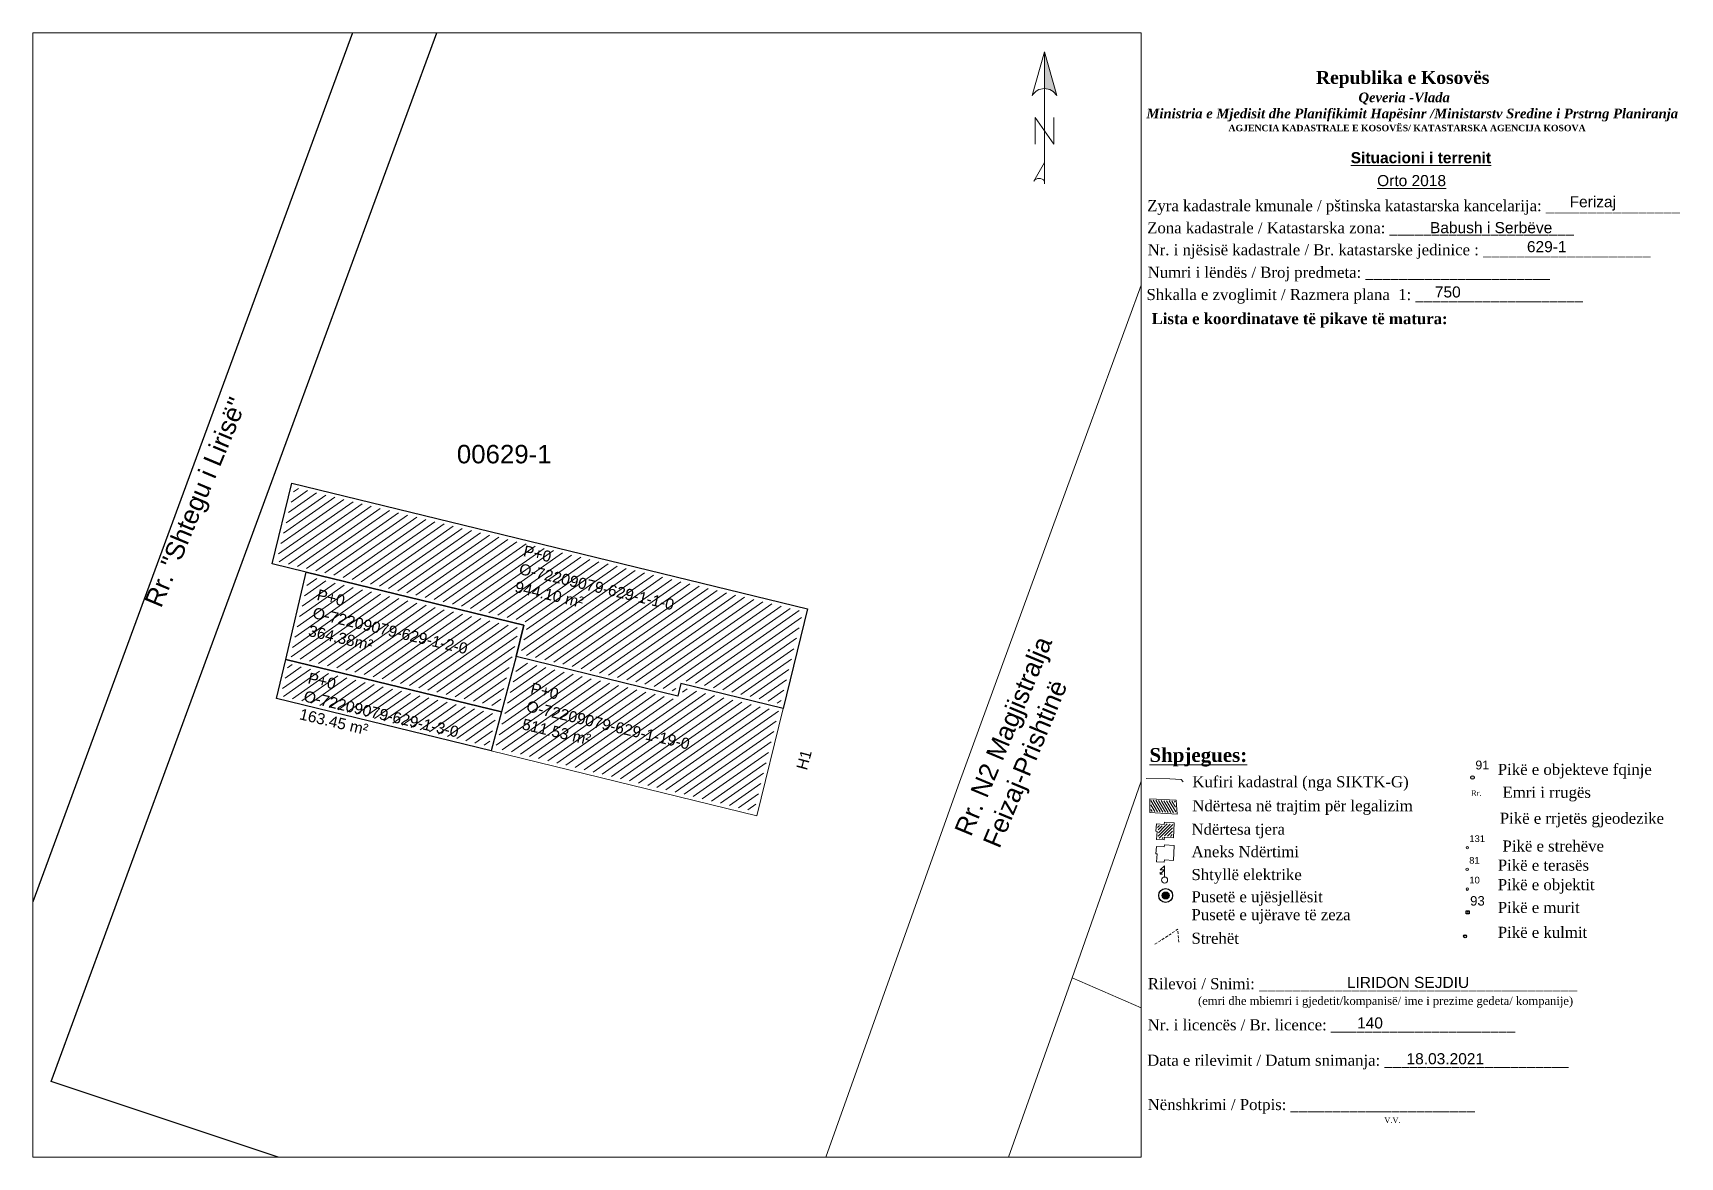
# Paper-space layout 'situacioni-629-1' of a CAD drawing. Header units: metres, sheet in millimetres. Extents: x 0 to 297, y 5 to 208.
# The model-space entities are those that its viewports show. They can reach past a viewport. Long polylines and large blocks are cut down to what shows.
import ezdxf
from ezdxf.enums import TextEntityAlignment as Align

# ---------------------------------------------------------------- set-up
doc = ezdxf.new("R2010")
doc.units = ezdxf.units.M
doc.linetypes.add('DASHED', pattern=[0.75, 0.5, -0.25])
doc.layers.get('0').update_dxf_attribs({"lineweight": 0})
for name, color, linetype in [('0-PARCEL-NUMBER-TEXT', 7, 'Continuous'), ('0-PARCELAT', 7, 'Continuous'), ('Dimenzionet', 7, 'Continuous'), ('Etazha', 7, 'Continuous'), ('Pikat muri', 40, 'Continuous')]:
    doc.layers.add(name, color=color, linetype=linetype)
for name, color, linetype, lineweight in [('emrat e rrugeve', 7, 'Continuous', 0), ('Etazha 0 pikat', 1, 'Continuous', 0), ('Etazha 0 terasa', 6, 'Continuous', 0), ('kati 0', 1, 'Continuous', 0), ('Korniza e jashtme', 7, 'Continuous', 0), ('kyqje ujselles', 5, 'Continuous', 0), ('ndertesa fqinje', 30, 'Continuous', 0), ('Parcela kadastrale', 7, 'Continuous', 0), ('Perdhesa', 1, 'Continuous', 0), ('perdhesa hash', 1, 'Continuous', 0), ('Pikat objekt', 7, 'Continuous', 0), ('shkallet pikat', 183, 'Continuous', 0), ('Shtyll elektrike', 7, 'Continuous', 0), ('streha', 190, 'Continuous', 0)]:
    doc.layers.add(name, color=color, linetype=linetype, lineweight=lineweight)
doc.styles.get("Standard").update_dxf_attribs({"font": 'arial.ttf'})

# ---------------------------------------------------------------- blocks, each defined once
blk = doc.blocks.new('*U62')
at = {"linetype": 'ByBlock', "lineweight": -2}
blk.add_hatch(color=0, dxfattribs=at).paths.add_polyline_path([(0, 562), (0, 301, -0.269143), (87, 250)])
at = {"color": 0, "linetype": 'ByBlock', "lineweight": -2}
for points in [[(87, 250, 0.580323), (-87, 250), (0, 562), (87, 250), (0, 562), (0, 300)], [(0, -356, 0.5), (-75, -356), (0, -225)]]:
    blk.add_lwpolyline(points, format="xyb", dxfattribs=at)
for points in [[(0, -375), (0, 562)], [(-66, -94), (-66, 94), (66, -94), (66, 94)]]:
    blk.add_lwpolyline(points, dxfattribs=at)
blk = doc.blocks.new('*X14')
for p, q in [((69.5, 22.78), (70, 22.78)), ((69.5, 22.75), (70, 22.75)), ((69.5, 22.72), (70, 22.72)), ((69.51, 22.81), (69.99, 22.81)), ((69.51, 22.69), (69.99, 22.69)), ((69.52, 22.84), (69.98, 22.84)), ((69.52, 22.66), (69.98, 22.66)), ((69.53, 22.88), (69.97, 22.88)), ((69.53, 22.62), (69.97, 22.62)), ((69.55, 22.91), (69.95, 22.91)), ((69.55, 22.59), (69.95, 22.59)), ((69.58, 22.94), (69.92, 22.94)), ((69.63, 22.97), (69.87, 22.97)), ((69.58, 22.56), (69.92, 22.56)), ((69.63, 22.53), (69.87, 22.53))]:
    blk.add_line(p, q)
blk = doc.blocks.new('Drill Hole')
at = {"color": 0, "linetype": 'ByBlock', "lineweight": -2}
for radius in [0.05, 0.025]:
    blk.add_circle((0, 0), radius, dxfattribs=at)
at = {"color": 0, "linetype": 'ByBlock', "lineweight": -2, "xscale": 0.1000000000000227, "yscale": 0.1000000000000227, "zscale": 0.1000000000000227}
blk.add_blockref('*X14', (-6.975, -2.275), dxfattribs=at)
blk = doc.blocks.new('Pole electricity_ Shtyllë Elekrike Druri - tension i lartë')
at = {"color": 1, "linetype": 'ByBlock', "lineweight": 0, "flags": 128}
for points in [[(0, 0.5), (0, 2.35), (-0.7, 1.65), (0, 1.65), (-0.7, 0.95)], [(-0.35, 0.95), (-0.7, 0.95), (-0.7, 1.3)]]:
    blk.add_lwpolyline(points, dxfattribs=at)
at = {"color": 1, "linetype": 'ByBlock', "lineweight": 0}
blk.add_circle((0, 0), 0.5, dxfattribs=at)
blk = doc.blocks.new('Shtylle_Elekrike_Druri')
at = {"color": 1, "lineweight": 0}
blk.add_blockref('Pole electricity_ Shtyllë Elekrike Druri - tension i lartë', (0, 0), dxfattribs=at)
blk = doc.blocks.new('*U65')
at = {"color": 0, "linetype": 'ByBlock', "lineweight": -2, "transparency": 16777216}
blk.add_line((0, 0), (0, 0), dxfattribs=at)
blk.add_circle((0, 0), 0.5, dxfattribs=at)
blk = doc.blocks.new('*U70', base_point=(336.16, 80.43, 619.62))
at = {"layer": 'shkallet pikat', "linetype": 'ByBlock', "insert": (336.52, 81.43), "char_height": 1.217, "attachment_point": 7}
blk.add_mtext('131', dxfattribs=at)
blk = doc.blocks.new('*U71', base_point=(336.16, 80.43, 619.62))
at = {"layer": 'shkallet pikat', "linetype": 'ByBlock', "lineweight": -2}
blk.add_blockref('*U70', (336.16, 80.43, 619.62), dxfattribs=at)
blk = doc.blocks.new('*U72', base_point=(336.16, 80.43, 619.62))
at = {"layer": 'shkallet pikat', "linetype": 'ByBlock', "lineweight": -2, "xscale": 0.4424959465003713, "yscale": 0.4424959465003713, "zscale": 0.4424959465003713}
blk.add_blockref('*U65', (336.16, 80.43, 619.62), dxfattribs=at)
at = {"layer": 'shkallet pikat', "linetype": 'ByBlock', "lineweight": -2}
blk.add_blockref('*U71', (336.16, 80.43, 619.62), dxfattribs=at)
blk = doc.blocks.new('*U73', base_point=(344.98, 90.05, 619.9))
at = {"layer": 'Etazha 0 terasa', "linetype": 'ByBlock', "insert": (345.34, 91.04), "char_height": 1.217, "attachment_point": 7}
blk.add_mtext('81', dxfattribs=at)
blk = doc.blocks.new('*U74', base_point=(344.98, 90.05, 619.9))
at = {"layer": 'Etazha 0 terasa', "linetype": 'ByBlock', "lineweight": -2}
blk.add_blockref('*U73', (344.98, 90.05, 619.9), dxfattribs=at)
blk = doc.blocks.new('*U75', base_point=(344.98, 90.05, 619.9))
at = {"layer": 'Etazha 0 terasa', "linetype": 'ByBlock', "lineweight": -2}
blk.add_blockref('*U74', (344.98, 90.05, 619.9), dxfattribs=at)
at = {"layer": 'Etazha 0 terasa', "linetype": 'ByBlock', "lineweight": -2, "xscale": 0.4424959465003713, "yscale": 0.4424959465003713, "zscale": 0.4424959465003713}
blk.add_blockref('*U65', (344.98, 90.05, 619.9), dxfattribs=at)
blk = doc.blocks.new('*U76', base_point=(342.04, 86.06, 620.6))
at = {"layer": 'Etazha 0 pikat', "linetype": 'ByBlock', "insert": (342.4, 87.06), "char_height": 1.217, "attachment_point": 7}
blk.add_mtext('10', dxfattribs=at)
blk = doc.blocks.new('*U77', base_point=(342.04, 86.06, 620.6))
at = {"layer": 'Etazha 0 pikat', "linetype": 'ByBlock', "lineweight": -2}
blk.add_blockref('*U76', (342.04, 86.06, 620.6), dxfattribs=at)
blk = doc.blocks.new('*U78', base_point=(342.04, 86.06, 620.6))
at = {"layer": 'Etazha 0 pikat', "linetype": 'ByBlock', "lineweight": -2, "xscale": 0.4424959465003713, "yscale": 0.4424959465003713, "zscale": 0.4424959465003713}
blk.add_blockref('*U65', (342.04, 86.06, 620.6), dxfattribs=at)
at = {"layer": 'Etazha 0 pikat', "linetype": 'ByBlock', "lineweight": -2}
blk.add_blockref('*U77', (342.04, 86.06, 620.6), dxfattribs=at)
blk = doc.blocks.new('A$C15BF54BC')
at = {"layer": 'perdhesa hash'}
h = blk.add_hatch(dxfattribs=at)
h.set_pattern_fill('ANSI31', color=256, scale=0.3, angle=45)
h.set_pattern_definition([(90, (-7512377.7412, -4692014.2266), (-0.9525, 2e-16), [])])
h.paths.add_polyline_path([(3.13, 10.88), (0.67, 6.69), (9.51, 0.73), (11.77, 5.14)])
h.paths.add_polyline_path([(3.98, 6.84), (6.05, 5.66), (6.47, 6.4), (4.4, 7.58)], flags=24)
h.paths.add_polyline_path([(2.22, 8.76), (9.68, 3.8), (10.17, 4.53), (2.71, 9.49)], flags=24)
at = {"layer": 'Perdhesa', "elevation": 615.28, "flags": 128}
blk.add_lwpolyline([(9.69, 0), (0, 6.54), (2.97, 11.59), (12.42, 5.31)], close=True, dxfattribs=at)
blk = doc.blocks.new('*U87')
at = {"color": 0, "linetype": 'ByBlock', "lineweight": -2, "transparency": 16777216}
blk.add_line((0, 0), (0, 0.5), dxfattribs=at)
blk.add_lwpolyline([(-0.5, -0.5), (-0.5, 0.5), (0.5, 0.5), (0.5, -0.5)], close=True, dxfattribs=at)
blk = doc.blocks.new('*U88', base_point=(331.69, 53.99, 573.27))
at = {"layer": 'Pikat muri', "linetype": 'ByBlock', "insert": (332.34, 55.79, 573.27), "char_height": 2.54, "attachment_point": 7}
blk.add_mtext('93', dxfattribs=at)
blk = doc.blocks.new('*U89', base_point=(331.69, 53.99, 573.27))
at = {"color": 25, "linetype": 'ByBlock', "lineweight": -2}
blk.add_blockref('*U88', (331.69, 53.99, 573.27), dxfattribs=at)
blk = doc.blocks.new('*U90')
at = {"color": 0, "linetype": 'ByBlock', "lineweight": -2, "transparency": 16777216}
blk.add_line((0, 0), (0, 0.5), dxfattribs=at)
blk.add_circle((0, 0), 0.5, dxfattribs=at)
blk = doc.blocks.new('*U93', base_point=(327.64, 52.97, 576.3))
at = {"layer": 'Pikat objekt', "linetype": 'ByBlock', "insert": (328.29, 54.78, 576.3), "char_height": 2, "attachment_point": 7}
blk.add_mtext('{\\C26;\\c8063;91}', dxfattribs=at)
blk = doc.blocks.new('*U94', base_point=(327.64, 52.97, 576.3))
at = {"layer": 'Pikat objekt', "color": 24, "linetype": 'ByBlock', "lineweight": -2}
blk.add_blockref('*U93', (327.64, 52.97, 576.3), dxfattribs=at)
blk = doc.blocks.new('ACMAP_ANN_TEMPLATE_PIN-SUN')
blk.add_attdef('PIN', text='', height=2.5).set_placement((366708.21, 310584.18), align=Align.MIDDLE)

msp = doc.modelspace()

# ---------------------------------------------------------------- hatches: boundary and pattern name
at = {"layer": 'kati 0', "true_color": 0x939598}
h = msp.add_hatch(dxfattribs=at)
h.set_pattern_fill('ANSI31', color=252, scale=0.3, angle=350)
h.paths.add_polyline_path([(7513413.67, 4700653.08), (7513411.23, 4700643.11), (7513445.25, 4700634.81), (7513444.21, 4700630.58), (7513465.11, 4700625.48), (7513465.53, 4700627.17), (7513479.36, 4700623.79), (7513482.42, 4700636.31)])
h.paths.add_polyline_path([(7513465.83, 4700627.24), (7513468.45, 4700627.24), (7513468.45, 4700629.87), (7513465.83, 4700629.87)], flags=24)
h.paths.add_polyline_path([(7513457.04, 4700626.46), (7513459.66, 4700626.46), (7513459.66, 4700629.08), (7513457.04, 4700629.08)], flags=25)
h.paths.add_polyline_path([(7513443.89, 4700629.41), (7513446.51, 4700629.41), (7513446.51, 4700632.04), (7513443.89, 4700632.04)], flags=25)
h.paths.add_polyline_path([(7513444.9, 4700634.14), (7513447.51, 4700634.14), (7513447.51, 4700636.77), (7513444.9, 4700636.77)], flags=24)
h.paths.add_polyline_path([(7513415.74, 4700641.38), (7513419.35, 4700641.38), (7513419.35, 4700644.01), (7513415.74, 4700644.01)], flags=25)
h.paths.add_polyline_path([(7513442.61, 4700638.26), (7513464.26, 4700633.14), (7513466.13, 4700641.04), (7513444.48, 4700646.16)], flags=24)
h = msp.add_hatch(dxfattribs=at)
h.set_pattern_fill('ANSI31', color=252, scale=0.3, angle=350)
h.paths.add_polyline_path([(7513415.61, 4700641.01), (7513414.13, 4700634.72, -0.093356), (7513414.14, 4700634.65, -0.211877), (7513414.08, 4700634.51), (7513413.07, 4700630.21), (7513441.27, 4700623.36), (7513442.52, 4700628.05, -0.191104), (7513442.55, 4700628.19), (7513443.12, 4700630.33), (7513444.04, 4700634.07)])
h.paths.add_polyline_path([(7513440.33, 4700627.52), (7513442.95, 4700627.52), (7513442.95, 4700630.15), (7513440.33, 4700630.15)], flags=24)
h.paths.add_polyline_path([(7513435.6, 4700624.21), (7513440.97, 4700624.21), (7513440.97, 4700626.52), (7513435.6, 4700626.52)], flags=25)
h.paths.add_polyline_path([(7513435.66, 4700625.58), (7513441.9, 4700625.58), (7513441.9, 4700627.89), (7513435.66, 4700627.89)], flags=24)
h.paths.add_polyline_path([(7513414.7, 4700632.31), (7513436.34, 4700627.2), (7513438.21, 4700635.1), (7513416.56, 4700640.22)], flags=24)
h = msp.add_hatch(dxfattribs=at)
h.set_pattern_fill('ANSI31', color=252, scale=0.3, angle=350)
h.paths.add_polyline_path([(7513412.84, 4700629.24), (7513411.8, 4700624.9), (7513439.87, 4700618.08), (7513441.01, 4700622.39)])
h.paths.add_polyline_path([(7513437.99, 4700618.32), (7513440.61, 4700618.32), (7513440.61, 4700620.95), (7513437.99, 4700620.95)], flags=25)
h.paths.add_polyline_path([(7513411.9, 4700626.02), (7513414.52, 4700626.02), (7513414.52, 4700628.64), (7513411.9, 4700628.64)], flags=25)
h.paths.add_polyline_path([(7513413.42, 4700621.05), (7513435.14, 4700615.92), (7513437, 4700623.83), (7513415.29, 4700628.96)], flags=9)
at = {"layer": 'kati 0'}
h = msp.add_hatch(dxfattribs=at)
h.set_pattern_fill('ANSI31', color=256, scale=0.3, angle=350)
h.paths.add_polyline_path([(7513479.13, 4700622.82), (7513466.26, 4700625.96), (7513465.85, 4700624.27), (7513443.96, 4700629.61), (7513442.11, 4700622.63), (7513440.84, 4700617.84), (7513475.79, 4700609.26)])
h.paths.add_polyline_path([(7513466.28, 4700623.95), (7513467.72, 4700623.95), (7513467.72, 4700626.26), (7513466.28, 4700626.26)], flags=24)
h.paths.add_polyline_path([(7513442.43, 4700621.83), (7513443.86, 4700621.83), (7513443.86, 4700624.15), (7513442.43, 4700624.15)], flags=24)
h.paths.add_polyline_path([(7513441.03, 4700616.55), (7513442.47, 4700616.55), (7513442.47, 4700618.87), (7513441.03, 4700618.87)], flags=25)
h.paths.add_polyline_path([(7513443.59, 4700619.68), (7513466.37, 4700614.29), (7513468.24, 4700622.2), (7513445.46, 4700627.59)], flags=24)

# ---------------------------------------------------------------- linework, layer by layer
at = {"layer": '0-PARCELAT', "lineweight": 0}
for points in [[(7513540.37, 4700648.43), (7513525.45, 4700605.59), (7513518.79, 4700586.77), (7513512.13, 4700567.97), (7513503.73, 4700544.25)], [(7513475.45, 4700534.27), (7513503.4, 4700612.74), (7513518.92, 4700655.19), (7513531.56, 4700689.75)], [(7513566.18, 4700566.12), (7513518.79, 4700586.77), (7513525.45, 4700605.59), (7513540.37, 4700648.43)], [(7513531.56, 4700689.75), (7513518.92, 4700655.19), (7513503.4, 4700612.74), (7513475.45, 4700534.27)]]:
    msp.add_lwpolyline(points, dxfattribs=at)
at = {"layer": '0-PARCELAT', "flags": 128}
msp.add_lwpolyline([(7513466.74, 4700806.59), (7513458.3, 4700802.61), (7513452.96, 4700800.14), (7513366.9, 4700566.1), (7513474.06, 4700530.31), (7513475.45, 4700534.27), (7513477.64, 4700540.41), (7513380.76, 4700572.76)], close=True, dxfattribs=at)
at = {"layer": 'Dimenzionet', "flags": 128}
for points in [[(7513483.03, 4700636.67), (7513479.73, 4700623.19), (7513465.89, 4700626.57), (7513465.48, 4700624.87), (7513443.61, 4700630.21), (7513444.64, 4700634.44), (7513415.24, 4700641.61), (7513410.62, 4700642.74), (7513413.3, 4700653.69), (7513483.03, 4700636.67)], [(7513444.64, 4700634.44), (7513443.61, 4700630.21), (7513441.63, 4700622.75), (7513412.47, 4700629.84), (7513415.24, 4700641.61), (7513444.64, 4700634.44)], [(7513412.47, 4700629.84), (7513441.63, 4700622.75), (7513440.23, 4700617.48), (7513411.2, 4700624.53), (7513412.47, 4700629.84)]]:
    msp.add_lwpolyline(points, dxfattribs=at)
at = {"layer": 'Dimenzionet', "color": 6, "flags": 128}
msp.add_lwpolyline([(7513478.46, 4700616.96, 0, 0.3, 0), (7513478.92, 4700616.85, 0, 0, 0), (7513481.16, 4700616.36, 0, 0, 0)], format="xyseb", dxfattribs=at)
at = {"layer": 'kati 0', "color": 252, "true_color": 0x939598, "flags": 128}
for points, elevation in [([(7513443.61, 4700630.21), (7513465.48, 4700624.87), (7513465.89, 4700626.57), (7513479.73, 4700623.19), (7513483.03, 4700636.67), (7513413.3, 4700653.69), (7513410.62, 4700642.74), (7513444.64, 4700634.44)], 603.45), ([(7513444.64, 4700634.44), (7513415.24, 4700641.61), (7513412.46, 4700629.84), (7513441.63, 4700622.75), (7513443.61, 4700630.21)], 603.25), ([(7513441.63, 4700622.75), (7513412.46, 4700629.84), (7513411.2, 4700624.53), (7513440.23, 4700617.48)], 603.25)]:
    msp.add_lwpolyline(points, close=True, dxfattribs=dict(at, elevation=elevation))
at = {"layer": 'kati 0', "flags": 128}
msp.add_lwpolyline([(7513441.63, 4700622.75), (7513440.23, 4700617.48), (7513476.16, 4700608.65), (7513479.73, 4700623.19), (7513465.89, 4700626.57), (7513465.48, 4700624.87), (7513443.61, 4700630.21)], close=True, dxfattribs=at)

# ---------------------------------------------------------------- block references
at = {"layer": '0-PARCEL-NUMBER-TEXT'}
msp.add_blockref('ACMAP_ANN_TEMPLATE_PIN-SUN', (7146733.8, 4390073.42), dxfattribs=at).add_auto_attribs({'PIN': '00629-1'})

# ---------------------------------------------------------------- texts
at = {"layer": 'Dimenzionet', "color": 6}
msp.add_text('H1', height=1.5, rotation=75, dxfattribs=at).set_placement((7513482.93, 4700614.76))
at = {"layer": 'emrat e rrugeve', "linetype": 'DASHED', "attachment_point": 1}
for s, insert, char_height, rotation in [('Rr. "Shtegu i Lirisë"', (7513393.29, 4700637.63), 2.5, 67.4038), ('Rr. N2 Magjistralja Feizaj-Prishtinë', (7513502.81, 4700606.7), 2.5, 67.4038), ('P+0\\PO-72209079-629-1-19-0\\P511.53 m²', (7513445.81, 4700626.72), 1.5, 346.6956)]:
    msp.add_mtext_dynamic_manual_height_columns(s, width=35.5316, gutter_width=1, heights=[0], dxfattribs=dict(at, insert=insert, char_height=char_height, rotation=rotation))
at = {"layer": 'Etazha', "color": 252, "true_color": 0x939598, "char_height": 1.5, "attachment_point": 1, "rotation": 346.6956}
for s, width, insert in [('P+0\\PO-72209079-629-1-1-0\\P944.10 m²', 35.5316, (7513444.83, 4700645.29)), ('P+0\\PO-72209079-629-1-2-0\\P364.38m²', 26.2359, (7513416.91, 4700639.35)), ('P+0\\PO-72209079-629-1-3-0\\P163.45 m²', 25.281, (7513415.7, 4700628.08))]:
    msp.add_mtext_dynamic_manual_height_columns(s, width=width, gutter_width=1, heights=[0], dxfattribs=dict(at, insert=insert))

psp = doc.layouts.new('situacioni-629-1')

# ---------------------------------------------------------------- hatches: boundary and pattern name
at = {"layer": 'ndertesa fqinje'}
h = psp.add_hatch(dxfattribs=at)
h.set_pattern_fill('ANSI31', color=256, scale=0.124587)
h.set_pattern_definition([(45, (-1871449.20362, -1176168.6832), (-0.27970504433, 0.27970504433), [])])
h.paths.add_polyline_path([(205.95, 65.4), (204.69, 65.49), (204.65, 65.08), (203.23, 65.18), (203.17, 64.37), (203.4, 64.36), (203.28, 62.9), (204.19, 62.85), (204.26, 63.32), (205.84, 63.19)])

# ---------------------------------------------------------------- linework, layer by layer
at = {"layer": 'ndertesa fqinje', "color": 7, "linetype": 'Continuous', "lineweight": 13}
for points in [[(206.21, 65.63), (206.08, 62.92), (204.47, 63.06), (204.41, 62.59), (203.02, 62.67), (203.13, 64.12), (202.9, 64.13), (202.99, 65.45), (204.43, 65.34), (204.46, 65.76)], [(206.21, 61.58), (206.08, 58.88), (204.47, 59.01), (204.41, 58.54), (203.02, 58.63), (203.13, 60.08), (202.9, 60.09), (202.99, 61.41), (204.43, 61.3), (204.46, 61.71)]]:
    psp.add_lwpolyline(points, close=True, dxfattribs=at)
at = {"layer": 'Parcela kadastrale', "flags": 128}
psp.add_lwpolyline([(201.15, 73.63), (205.45, 73.57), (207.46, 73.48), (207.84, 73.05)], dxfattribs=at)
at = {"layer": 'streha', "linetype": 'DASHED', "flags": 128}
psp.add_lwpolyline([(202.73, 43.76), (205.35, 45.45), (206.83, 46.45), (207.07, 43.92)], dxfattribs=at)

# ---------------------------------------------------------------- block references
at = {"xscale": 0.0254, "yscale": 0.0254, "zscale": 0.0254}
psp.add_blockref('*U62', (182.81, 190.45), dxfattribs=at)
at = {"color": 25, "linetype": 'ByBlock', "lineweight": -2}
for name, xscale, yscale, zscale in [('*U89', 0.668629600320203, 0.668629600320203, 0.668629600320203), ('*U87', 0.5349036802561624, 0.5349036802561624, 0.5349036802561624)]:
    psp.add_blockref(name, (259.13, 49.51, 383.3), dxfattribs=dict(at, xscale=xscale, yscale=yscale, zscale=zscale))
at = {"color": 97, "linetype": 'ByBlock', "lineweight": -2, "xscale": 0.5465772699824809, "yscale": 0.5465772699824809, "zscale": 0.5465772699824809}
psp.add_blockref('*U90', (258.66, 45.19, 397.83), dxfattribs=at)
at = {"layer": 'Etazha 0 pikat'}
psp.add_blockref('*U78', (259.06, 53.7, 620.6), dxfattribs=at)
at = {"layer": 'Etazha 0 terasa'}
psp.add_blockref('*U75', (259.04, 57.27, 619.9), dxfattribs=at)
at = {"layer": 'kyqje ujselles', "color": 0, "linetype": 'ByBlock', "lineweight": -2, "xscale": 24.999995000001, "yscale": 24.999995000001, "zscale": 24.999995000001}
psp.add_blockref('Drill Hole', (204.67, 52.55, 619.52), dxfattribs=at)
at = {"layer": 'Perdhesa', "xscale": 0.4215709049898508, "yscale": 0.4215709049898508, "zscale": 0.4215709049898508, "rotation": 30.65689247966421}
psp.add_blockref('A$C15BF54BC', (203.22, 65.15, -259.38), dxfattribs=at)
at = {"layer": 'Pikat objekt', "color": 24, "linetype": 'ByBlock', "lineweight": -2}
for name, xscale, yscale, zscale in [('*U94', 0.7973264674300554, 0.7973264674300554, 0.7973264674300554), ('*U65', 0.6378611611868211, 0.6378611611868211, 0.6378611611868211)]:
    psp.add_blockref(name, (260, 73.82, 459.5), dxfattribs=dict(at, xscale=xscale, yscale=yscale, zscale=zscale))
at = {"layer": 'shkallet pikat'}
psp.add_blockref('*U72', (259.06, 61.17, 619.62), dxfattribs=at)
at = {"layer": 'Shtyll elektrike', "color": 0, "linetype": 'ByBlock', "lineweight": -2, "xscale": 1.102172484047922, "yscale": 1.102172484047922, "zscale": 1.102172484047922}
psp.add_blockref('Shtylle_Elekrike_Druri', (204.48, 55.33, 326.06), dxfattribs=at)

# ---------------------------------------------------------------- texts
for s, p in [('%%UOrto 2018', (242.8, 180.48)), ('LIRIDON SEJDIU', (237.35, 35.87)), ('140', (239.18, 28.57))]:
    psp.add_text(s, height=2).set_placement(p)
at = {"linetype": 'DASHED'}
for s, p in [('Babush i Serbëve', (252.33, 172)), ('629-1', (269.81, 168.57)), ('750', (253.21, 160.4)), ('18.03.2021', (248.1, 22.11))]:
    psp.add_text(s, height=2, dxfattribs=at).set_placement(p)
at = {"attachment_point": 1}
for s, insert, char_height, width in [('\\pi79.656;{\\fBook Antiqua|b1|i0|c0|p18;\\H1.3333x;Republika e Kosovës\\fTimes New Roman|b1|i0|c0|p18;\\P\\pi87.312;\\fBook Antiqua|b1|i1|c0|p18;\\H0.75x;Qeveria -Vlada\\P\\pi49.083;\\fTimes New Roman|b1|i1|c0|p18;Ministria e Mjedisit dhe Planifikimit Hapësinr /Ministarstv Sredine i Prstrng Planiranja\\P\\pi63.875;\\fBook Antiqua|b1|i0|c0|p18;\\H0.66668x;AGJENCIA KADASTRALE E KOSOVËS/ KATASTARSKA AGENCIJA KOSOVA}', (152.12, 201.25), 1.74651, 191.8237), ('{\\fArial|b1|i0|c0|p34;\\LSituacioni i terrenit }', (238.04, 186.61), 2, 26.5502), ('Ferizaj', (277.5, 178.67), 2, 24.6598), ('{\\fTimes New Roman|b0|i0|c0|p18; Zyra kadastrale kmunale / pštinska katastarska kancelarija: ________________}', (200.59, 177.96), 2, 114.6874), ('{\\fTimes New Roman|b0|i0|c0|p18; Zona kadastrale / Katastarska zona: ______________________}', (200.59, 173.97), 2, 83.344), ('{\\fTimes New Roman|b0|i0|c0|p18;Nr. i njësisë kadastrale / Br. katastarske jedinice : ____________________}', (201.42, 170.01), 2, 98.5379), ('{\\fTimes New Roman|b0|i0|c0|p18; Numri i lëndës / Broj predmeta: ______________________}', (200.67, 165.95), 2, 83.344), ('{\\fTimes New Roman|b0|i0|c0|p18; Shkalla e zvoglimit / Razmera plana  1: ____________________}', (200.46, 161.94), 2, 98.5379), ('{\\fTimes New Roman|b1|i0|c0|p18;Lista e koordinatave të pikave të matura:}', (202.14, 157.59), 2, 98.5379), ('{\\fTimes New Roman|b1|i0|c0|p18;\\LShpjegues:}', (201.75, 79.14), 2.5, 98.5379), ('{\\fTimes New Roman|b0|i0|c0|p18;Pikë e objekteve fqinje}', (264.56, 76.29, -3193.16), 2, 98.5379), ('{\\fTimes New Roman|b0|i0|c0|p18;Kufiri kadastral (nga SIKTK-G)}', (209.48, 74.06), 2, 98.5379), ('{\\fTimes New Roman|b0|i0|c0|p18;Rr.}', (259.74, 71.53, -1596.58), 1, 98.5379), ('{\\fTimes New Roman|b0|i0|c0|p18;Emri i rrugës }', (265.41, 72.17, -1596.58), 2, 98.5379), ('{\\fTimes New Roman|b0|i0|c0|p18;Ndërtesa në trajtim për legalizim}', (209.48, 69.74), 2, 98.5379), ('{\\fTimes New Roman|b0|i0|c0|p18;Ndërtesa tjera}', (209.33, 65.51), 2, 98.5379), ('{\\fTimes New Roman|b0|i0|c0|p18;Pikë e rrjetës gjeodezike}', (264.92, 67.48, -1596.58), 2, 98.5379), ('{\\fTimes New Roman|b0|i0|c0|p18;Pikë e strehëve}', (265.41, 62.48, -1596.58), 2, 98.5379), ('{\\fTimes New Roman|b0|i0|c0|p18;Aneks Ndërtimi}', (209.33, 61.46), 2, 98.5379), ('{\\fTimes New Roman|b0|i0|c0|p18;Shtyllë elektrike}', (209.33, 57.33), 2, 98.5379), ('{\\fTimes New Roman|b0|i0|c0|p18;Pikë e terasës}', (264.56, 59.02, -3193.16), 2, 98.5379), ('{\\fTimes New Roman|b0|i0|c0|p18;Pikë e objektit}', (264.56, 55.51, -3193.16), 2, 98.5379), ('{\\fTimes New Roman|b0|i0|c0|p18;Pusetë e ujësjellësit}', (209.33, 53.33), 2, 98.5379), ('{\\fTimes New Roman|b0|i0|c0|p18;Pikë e murit}', (264.56, 51.39, -3193.16), 2, 98.5379), ('{\\fTimes New Roman|b0|i0|c0|p18;Pusetë e ujërave të zeza}', (209.33, 50.1), 2, 98.5379), ('{\\fTimes New Roman|b0|i0|c0|p18;Strehët}', (209.33, 45.84), 2, 98.5379), ('{\\fTimes New Roman|b0|i0|c0|p18;Pikë e kulmit}', (264.56, 46.91, -3193.16), 2, 98.5379), ('{\\fTimes New Roman|b0|i0|c0|p18; Rilevoi / Snimi: ______________________________________\\P             \\H0.75x;(emri dhe mbiemri i gjedetit/kompanisë/ ime i prezime gedeta/ kompanije)}', (200.69, 37.64), 2, 87.3883), ('{\\fTimes New Roman|b0|i0|c0|p18; Nr. i licencës / Br. licence: ______________________\\P                                }', (200.67, 30.23), 2, 83.344), ('{\\fTimes New Roman|b0|i0|c0|p18; Data e rilevimit / Datum snimanja: ______________________\\P                                 }', (200.57, 23.84), 2, 83.344), ('{\\fTimes New Roman|b0|i0|c0|p18; Nënshkrimi / Potpis: ______________________\\P\\H0.5x;                                                                                                                   V.V.\\P\\H2.00001x;                                ', (200.67, 15.85), 2, 83.344)]:
    psp.add_mtext(s, dxfattribs=dict(at, insert=insert, char_height=char_height, width=width))

# ---------------------------------------------------------------- viewports
at = {"layer": 'Korniza e jashtme', "view_target_point": (7499131.1, 4689980.52), "view_twist_angle": 360}
psp.add_viewport(center=(100.36, 106.74), size=(199.84, 202.737), view_center_point=(14322.12, 10658.02), view_height=152.053, dxfattribs=at)

doc.saveas('drawing.dxf')
